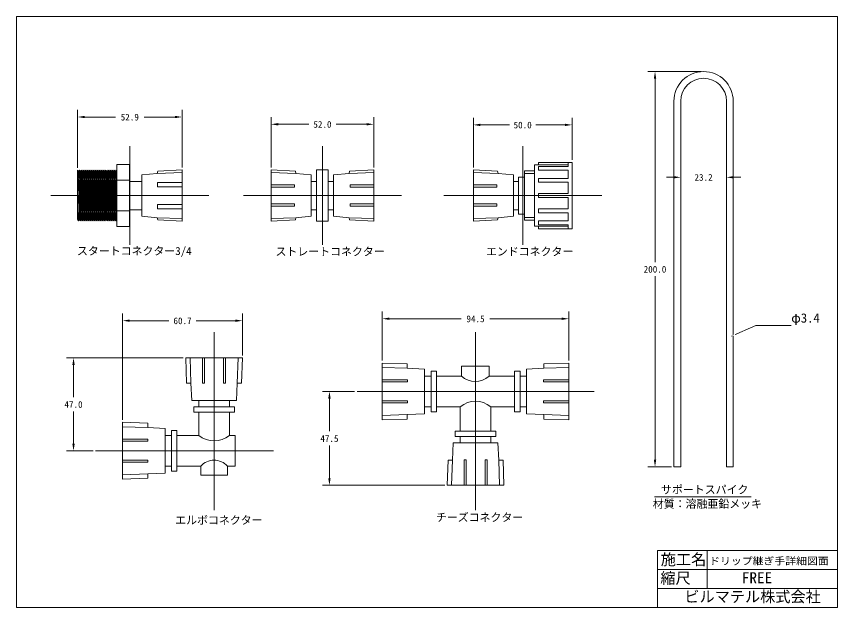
# Model space of a CAD drawing. Units: millimetres on the paper. Extents: x -208 to 208, y -150 to 150.
import ezdxf
from ezdxf.enums import TextEntityAlignment as Align

# ---------------------------------------------------------------- set-up
doc = ezdxf.new("R2010")
doc.units = ezdxf.units.MM
for name, color, linetype, lineweight in [('0-0_0', 7, 'Continuous', 18), ('0-6_TEXT', 7, 'Continuous', 18), ('0-7_継ぎ手', 5, 'Continuous', 18), ('0-8_寸法', 7, 'Continuous', 18), ('0-9_補助線', 2, 'Continuous', 18)]:
    doc.layers.add(name, color=color, linetype=linetype, lineweight=lineweight)
doc.styles.add('ＭＳ ゴシック', font='')
doc.styles.get('ＭＳ ゴシック').set_extended_font_data('MS Gothic')

msp = doc.modelspace()

# ---------------------------------------------------------------- linework, layer by layer
at = {"layer": '0-0_0'}
for p, q in [((207.9, -149.58), (207.9, 149.58)), ((116.7, -120.78), (207.9, -120.78)), ((116.7, -149.58), (116.7, -120.78)), ((141.9, -139.98), (141.9, -120.78)), ((116.7, -130.38), (207.9, -130.38)), ((116.7, -139.98), (207.9, -139.98)), ((-207.9, -149.58), (207.9, -149.58))]:
    msp.add_line(p, q, dxfattribs=at)
msp.add_lwpolyline([(207.9, 149.58), (-207.9, 149.58), (-207.9, -149.58)], dxfattribs=at)
at = {"layer": '0-6_TEXT'}
msp.add_line((115.183, -93.484), (164.14, -93.484), dxfattribs=at)
at = {"layer": '0-7_継ぎ手'}
for p, q in [((125.052, -78.311), (125.052, 106.689)), ((128.452, -78.311), (128.452, 106.689)), ((151.652, -78.311), (151.652, 106.689)), ((73.428, 75.723), (56.489, 75.723)), ((56.489, 75.723), (56.489, 74.442)), ((71.417, 73.679), (71.417, 75.723)), ((73.428, 75.723), (73.428, 42.136)), ((-176.94, 71.734), (-176.94, 46.954)), ((-176.536, 70.905), (-176.94, 71.734)), ((-176.94, 51.59), (-176.536, 70.905)), ((-176.036, 71.734), (-176.536, 70.905)), ((-176.036, 46.954), (-175.536, 70.905)), ((-175.536, 46.125), (-175.036, 71.734)), ((-175.036, 46.954), (-174.536, 70.905)), ((-174.036, 71.734), (-174.536, 46.125)), ((-174.036, 46.954), (-173.536, 70.905)), ((-173.036, 71.734), (-173.536, 46.125)), ((-173.036, 46.954), (-172.536, 70.905)), ((-172.036, 71.734), (-172.536, 46.125)), ((-172.036, 46.954), (-171.536, 70.905)), ((-171.036, 71.734), (-171.536, 70.905)), ((-171.036, 71.734), (-171.536, 46.125)), ((-171.036, 46.954), (-170.536, 70.905)), ((-170.536, 46.125), (-170.036, 71.734)), ((-170.036, 46.954), (-169.536, 70.905)), ((-169.036, 71.734), (-169.536, 46.125)), ((-169.036, 46.954), (-168.536, 70.905)), ((-168.036, 71.734), (-168.536, 46.125)), ((-168.036, 46.954), (-167.536, 70.905)), ((-167.036, 71.734), (-167.536, 46.125)), ((-167.036, 46.954), (-166.536, 70.905)), ((-166.036, 71.734), (-166.536, 46.125)), ((-166.036, 46.954), (-165.536, 70.905)), ((-165.536, 46.125), (-165.036, 71.734)), ((-165.036, 46.954), (-164.536, 70.905)), ((-164.036, 71.734), (-164.536, 46.125)), ((-164.036, 46.954), (-163.536, 70.905)), ((-163.036, 71.734), (-163.536, 46.125)), ((-163.036, 46.954), (-162.536, 70.905)), ((-162.036, 71.734), (-162.536, 46.125)), ((-162.036, 46.954), (-161.536, 70.905)), ((-161.036, 71.734), (-161.536, 46.125)), ((-161.036, 46.954), (-160.536, 70.905)), ((-160.536, 46.125), (-160.036, 71.734)), ((-160.036, 46.954), (-159.536, 70.905)), ((-159.036, 71.734), (-159.536, 46.125)), ((-159.036, 46.954), (-158.536, 70.905)), ((-158.036, 71.734), (-158.536, 46.125)), ((-158.036, 46.954), (-157.536, 70.905)), ((-157.536, 70.905), (-157.036, 71.734)), ((-157.536, 46.125), (-157.036, 71.734)), ((-157.036, 74.594), (-157.036, 43.265)), ((-157.036, 74.594), (-150.564, 74.594)), ((-150.564, 74.594), (-150.564, 43.265)), ((-136.597, 70.144), (-136.332, 71.267)), ((-124.04, 71.916), (-136.332, 71.267)), ((-124.04, 71.916), (-124.04, 45.943)), ((-78.933, 71.916), (-78.933, 45.943)), ((-78.933, 71.916), (-66.64, 71.267)), ((-66.376, 70.144), (-66.64, 71.267)), ((-55.875, 71.927), (-55.875, 45.931)), ((-55.875, 71.927), (-49.997, 71.927)), ((-49.997, 71.927), (-49.997, 45.931)), ((-39.496, 70.144), (-39.231, 71.267)), ((-26.939, 71.916), (-39.231, 71.267)), ((-26.939, 71.916), (-26.939, 45.943)), ((23.467, 71.916), (23.467, 45.943)), ((23.467, 71.916), (35.759, 71.267)), ((36.024, 70.144), (35.759, 71.267)), ((49.339, 71.371), (49.339, 46.488)), ((49.339, 71.371), (54.414, 71.371)), ((54.414, 74.442), (54.414, 43.417)), ((71.417, 74.442), (54.414, 74.442)), ((56.434, 73.679), (56.434, 71.732)), ((71.417, 73.679), (56.434, 73.679)), ((71.417, 71.732), (56.434, 71.732)), ((71.417, 67.645), (71.417, 71.732)), ((-157.036, 66.71), (-150.564, 66.71)), ((-136.597, 70.144), (-144.377, 69.422)), ((-144.377, 69.422), (-144.377, 48.437)), ((-136.597, 70.144), (-124.04, 70.52)), ((-124.174, 70.52), (-124.04, 70.52)), ((-78.798, 70.52), (-78.933, 70.52)), ((-66.376, 70.144), (-78.933, 70.52)), ((-66.376, 70.144), (-58.595, 69.422)), ((-58.595, 69.422), (-58.595, 48.437)), ((-39.496, 70.144), (-47.276, 69.422)), ((-47.276, 69.422), (-47.276, 48.437)), ((-39.496, 70.144), (-26.939, 70.52)), ((-27.073, 70.52), (-26.939, 70.52)), ((23.601, 70.52), (23.467, 70.52)), ((36.024, 70.144), (23.467, 70.52)), ((36.024, 70.144), (43.804, 69.422)), ((43.804, 69.422), (43.804, 48.437)), ((46.366, 68.301), (49.339, 68.301)), ((49.339, 70.087), (54.414, 70.087)), ((56.434, 67.645), (56.434, 65.698)), ((71.417, 67.645), (56.434, 67.645)), ((-150.564, 66.125), (-144.377, 66.125)), ((-136.513, 65.595), (-136.513, 63.394)), ((-124.04, 65.595), (-136.513, 65.595)), ((-124.04, 63.394), (-136.513, 63.394)), ((-78.933, 64.273), (-67.019, 64.273)), ((-78.933, 63.173), (-67.019, 63.173)), ((-67.019, 63.173), (-67.019, 64.273)), ((-55.875, 66.125), (-58.595, 66.125)), ((-47.276, 66.125), (-49.997, 66.125)), ((-26.939, 64.273), (-38.852, 64.273)), ((-38.852, 63.173), (-38.852, 64.273)), ((-26.939, 63.173), (-38.852, 63.173)), ((23.467, 64.273), (35.38, 64.273)), ((23.467, 63.173), (35.38, 63.173)), ((35.38, 63.173), (35.38, 64.273)), ((46.366, 66.125), (43.804, 66.125)), ((71.417, 65.698), (56.434, 65.698)), ((71.417, 59.903), (71.417, 65.698)), ((56.434, 59.903), (56.434, 57.956)), ((71.417, 59.903), (56.434, 59.903)), ((-124.04, 54.465), (-136.513, 54.465)), ((-136.513, 52.264), (-136.513, 54.465)), ((-26.939, 54.686), (-38.852, 54.686)), ((-38.852, 54.686), (-38.852, 53.586)), ((23.467, 54.686), (35.38, 54.686)), ((35.38, 54.686), (35.38, 53.586)), ((71.417, 57.956), (56.434, 57.956)), ((71.417, 57.956), (71.417, 52.161)), ((-157.036, 51.148), (-150.564, 51.148)), ((-150.564, 51.734), (-144.377, 51.734)), ((-124.04, 52.264), (-136.513, 52.264)), ((-78.933, 53.586), (-67.019, 53.586)), ((-55.875, 51.734), (-58.595, 51.734)), ((-47.276, 51.734), (-49.997, 51.734)), ((-26.939, 53.586), (-38.852, 53.586)), ((23.467, 53.586), (35.38, 53.586)), ((46.366, 51.734), (43.804, 51.734)), ((71.417, 52.161), (56.434, 52.161)), ((56.434, 50.214), (56.434, 52.161)), ((71.417, 50.214), (56.434, 50.214)), ((71.417, 50.214), (71.417, 46.127)), ((-176.036, 46.954), (-176.536, 46.125)), ((-171.036, 46.954), (-171.536, 46.125)), ((-157.536, 46.125), (-157.036, 46.954)), ((-136.597, 47.715), (-144.377, 48.437)), ((-136.597, 47.715), (-124.04, 47.339)), ((-136.597, 47.715), (-136.332, 46.592)), ((-124.04, 45.943), (-136.332, 46.592)), ((-124.174, 47.339), (-124.04, 47.339)), ((-66.376, 47.715), (-78.933, 47.339)), ((-78.798, 47.339), (-78.933, 47.339)), ((-78.933, 45.943), (-66.64, 46.592)), ((-66.376, 47.715), (-66.64, 46.592)), ((-66.376, 47.715), (-58.595, 48.437)), ((-55.875, 45.931), (-49.997, 45.931)), ((-39.496, 47.715), (-47.276, 48.437)), ((-39.496, 47.715), (-26.939, 47.339)), ((-39.496, 47.715), (-39.231, 46.592)), ((-26.939, 45.943), (-39.231, 46.592)), ((-27.073, 47.339), (-26.939, 47.339)), ((36.024, 47.715), (23.467, 47.339)), ((23.601, 47.339), (23.467, 47.339)), ((23.467, 45.943), (35.759, 46.592)), ((36.024, 47.715), (35.759, 46.592)), ((36.024, 47.715), (43.804, 48.437)), ((49.339, 47.772), (54.414, 47.772)), ((49.339, 46.488), (54.414, 46.488)), ((71.417, 46.127), (56.434, 46.127)), ((56.434, 44.18), (56.434, 46.127)), ((-157.036, 43.265), (-150.564, 43.265)), ((71.417, 43.417), (54.414, 43.417)), ((71.417, 44.18), (56.434, 44.18)), ((56.489, 42.136), (56.489, 43.417)), ((73.428, 42.136), (56.489, 42.136)), ((71.417, 44.18), (71.417, 42.136)), ((-119.962, -23.239), (-119.527, -35.94)), ((-113.628, -23.239), (-113.628, -36.085)), ((-112.635, -23.239), (-112.635, -36.085)), ((-102.975, -23.239), (-102.975, -36.085)), ((-101.982, -23.239), (-101.982, -36.085)), ((-95.649, -23.239), (-96.084, -35.94)), ((-93.427, -23.239), (-93.862, -35.94)), ((-22.668, -25.832), (-9.967, -26.267)), ((-22.668, -25.832), (-22.668, -54.589)), ((-22.668, -28.054), (-9.967, -28.489)), ((-9.967, -28.489), (-9.967, -26.267)), ((-1.187, -28.887), (-9.967, -28.489)), ((-1.187, -51.533), (-1.187, -28.887)), ((17.507, -27.426), (17.507, -32.473)), ((31.417, -27.426), (17.507, -27.426)), ((31.417, -27.426), (31.417, -32.473)), ((50.352, -28.887), (59.132, -28.489)), ((50.352, -51.533), (50.352, -28.887)), ((71.832, -25.832), (59.132, -26.267)), ((59.132, -28.489), (59.132, -26.267)), ((71.832, -28.054), (59.132, -28.489)), ((71.832, -25.832), (71.832, -54.589)), ((-1.187, -32.473), (2.048, -32.473)), ((2.048, -29.931), (4.786, -29.931)), ((2.048, -29.931), (2.048, -50.49)), ((4.786, -29.931), (4.786, -50.49)), ((4.786, -32.473), (17.507, -32.473)), ((31.417, -32.473), (44.379, -32.473)), ((44.379, -29.931), (44.379, -50.49)), ((47.117, -29.931), (44.379, -29.931)), ((47.117, -29.931), (47.117, -50.49)), ((50.352, -32.473), (47.117, -32.473)), ((-119.527, -35.94), (-121.749, -35.94)), ((-119.128, -44.72), (-119.527, -35.94)), ((-113.628, -36.085), (-112.635, -36.085)), ((-101.982, -36.085), (-102.975, -36.085)), ((-96.482, -44.72), (-96.084, -35.94)), ((-96.084, -35.94), (-93.862, -35.94)), ((-22.668, -34.387), (-9.822, -34.387)), ((-22.668, -35.381), (-9.822, -35.381)), ((-9.822, -34.387), (-9.822, -35.381)), ((71.832, -34.387), (58.987, -34.387)), ((58.987, -34.387), (58.987, -35.381)), ((71.832, -35.381), (58.987, -35.381)), ((-119.128, -44.72), (-96.482, -44.72)), ((-115.542, -44.72), (-115.542, -47.955)), ((-100.068, -44.72), (-100.068, -47.955)), ((-22.668, -45.04), (-9.822, -45.04)), ((-9.822, -46.034), (-9.822, -45.04)), ((71.832, -45.04), (58.987, -45.04)), ((58.987, -46.034), (58.987, -45.04)), ((-118.084, -47.955), (-118.084, -50.693)), ((-97.526, -47.955), (-118.084, -47.955)), ((-97.526, -47.955), (-97.526, -50.693)), ((-22.668, -46.034), (-9.822, -46.034)), ((-1.187, -47.948), (2.048, -47.948)), ((4.786, -47.948), (16.845, -47.948)), ((16.845, -60.262), (16.845, -47.948)), ((32.32, -47.948), (44.379, -47.948)), ((32.32, -60.262), (32.32, -47.948)), ((50.352, -47.948), (47.117, -47.948)), ((71.832, -46.034), (58.987, -46.034)), ((-97.526, -50.693), (-118.084, -50.693)), ((-115.542, -50.693), (-115.542, -62.473)), ((-100.068, -50.693), (-100.068, -62.473)), ((-22.668, -52.367), (-9.967, -51.932)), ((-1.187, -51.533), (-9.967, -51.932)), ((-9.967, -51.932), (-9.967, -54.154)), ((2.048, -50.49), (4.786, -50.49)), ((47.117, -50.49), (44.379, -50.49)), ((71.832, -52.367), (59.132, -51.932)), ((-154.124, -55.832), (-141.424, -56.267)), ((-154.124, -55.832), (-154.124, -84.589)), ((-154.124, -58.054), (-141.424, -58.489)), ((-22.668, -54.589), (-9.967, -54.154)), ((71.832, -54.589), (59.132, -54.154)), ((-129.408, -59.931), (-129.408, -80.49)), ((-129.408, -59.931), (-126.671, -59.931)), ((-126.671, -59.931), (-126.671, -80.49)), ((14.303, -60.262), (34.862, -60.262)), ((14.303, -62.999), (14.303, -60.262)), ((-154.124, -64.387), (-141.278, -64.387)), ((-154.124, -65.381), (-141.278, -65.381)), ((-141.278, -64.387), (-141.278, -65.381)), ((-132.643, -62.473), (-129.408, -62.473)), ((-126.671, -62.473), (-115.542, -62.473)), ((-100.068, -62.473), (-97.127, -62.473)), ((-97.127, -77.948), (-97.127, -62.473)), ((35.906, -66.234), (13.259, -66.234)), ((16.845, -66.234), (16.845, -62.999)), ((32.32, -66.234), (32.32, -62.999)), ((35.906, -66.234), (36.304, -75.015)), ((-154.124, -75.04), (-141.278, -75.04)), ((-154.124, -76.034), (-141.278, -76.034)), ((-141.278, -76.034), (-141.278, -75.04)), ((-132.643, -77.948), (-129.408, -77.948)), ((-126.671, -77.948), (-114.589, -77.948)), ((-114.589, -77.948), (-114.589, -82.499)), ((-101.022, -77.948), (-97.127, -77.948)), ((-101.022, -77.948), (-101.022, -82.499)), ((10.204, -87.715), (10.639, -75.015)), ((12.426, -87.715), (12.861, -75.015)), ((18.759, -87.715), (18.759, -74.869)), ((18.759, -74.869), (19.753, -74.869)), ((19.753, -87.715), (19.753, -74.869)), ((29.412, -87.715), (29.412, -74.869)), ((30.406, -74.869), (29.412, -74.869)), ((30.406, -87.715), (30.406, -74.869)), ((36.739, -87.715), (36.304, -75.015)), ((36.304, -75.015), (38.526, -75.015)), ((38.961, -87.715), (38.526, -75.015)), ((125.052, -78.311), (128.452, -78.311)), ((-154.124, -82.367), (-141.424, -81.932)), ((-132.643, -81.533), (-141.424, -81.932)), ((-141.424, -81.932), (-141.424, -84.154)), ((-129.408, -80.49), (-126.671, -80.49)), ((-101.022, -82.499), (-114.589, -82.499)), ((-154.124, -84.589), (-141.424, -84.154)), ((10.204, -87.715), (38.961, -87.715))]:
    msp.add_line(p, q, dxfattribs=at)
for points in [[(151.652, -78.311), (155.052, -78.311), (155.052, 106.689)], [(-176.036, 71.734), (-176.536, 46.125), (-176.94, 46.954)], [(-171.536, 70.905), (-172.036, 71.734), (-172.536, 70.905), (-173.036, 71.734), (-173.536, 70.905), (-174.036, 71.734), (-174.536, 70.905), (-175.036, 71.734), (-175.536, 70.905), (-176.036, 71.734)], [(-157.536, 70.905), (-158.036, 71.734), (-158.536, 70.905), (-159.036, 71.734), (-159.536, 70.905), (-160.036, 71.734), (-160.536, 70.905), (-161.036, 71.734), (-161.536, 70.905), (-162.036, 71.734), (-162.536, 70.905), (-163.036, 71.734), (-163.536, 70.905), (-164.036, 71.734), (-164.536, 70.905), (-165.036, 71.734), (-165.536, 70.905), (-166.036, 71.734), (-166.536, 70.905), (-167.036, 71.734), (-167.536, 70.905), (-168.036, 71.734), (-168.536, 70.905), (-169.036, 71.734), (-169.536, 70.905), (-170.036, 71.734), (-170.536, 70.905), (-171.036, 71.734)], [(46.366, 68.301), (46.366, 49.557), (49.339, 49.557)], [(-78.933, 54.686), (-67.019, 54.686), (-67.019, 53.586)], [(-171.536, 46.125), (-172.036, 46.954), (-172.536, 46.125), (-173.036, 46.954), (-173.536, 46.125), (-174.036, 46.954), (-174.536, 46.125), (-175.036, 46.954), (-175.536, 46.125), (-176.036, 46.954)], [(-160.036, 46.954), (-160.536, 46.125), (-161.036, 46.954), (-161.536, 46.125), (-162.036, 46.954), (-162.536, 46.125), (-163.036, 46.954), (-163.536, 46.125), (-164.036, 46.954), (-164.536, 46.125), (-165.036, 46.954), (-165.536, 46.125), (-166.036, 46.954), (-166.536, 46.125), (-167.036, 46.954), (-167.536, 46.125), (-168.036, 46.954), (-168.536, 46.125), (-169.036, 46.954), (-169.536, 46.125), (-170.036, 46.954), (-170.536, 46.125), (-171.036, 46.954)], [(-157.536, 46.125), (-158.036, 46.954), (-158.536, 46.125), (-159.036, 46.954), (-159.536, 46.125), (-160.036, 46.954)], [(-93.427, -23.239), (-122.184, -23.239), (-121.749, -35.94)], [(50.352, -51.533), (59.132, -51.932), (59.132, -54.154)], [(-132.643, -81.533), (-132.643, -58.888), (-141.424, -58.489), (-141.424, -56.267)], [(14.303, -62.999), (34.862, -62.999), (34.862, -60.262)], [(13.259, -66.234), (12.861, -75.015), (10.639, -75.015)]]:
    msp.add_lwpolyline(points, dxfattribs=at)
for centre, radius, start, end in [((140.052, 106.689), 15, 0, 180), ((140.052, 106.689), 11.6, 0, 180), ((24.462, -24.932), 10.259, 227.314, 312.686), ((24.582, -57.371), 12.193, 50.613, 129.387), ((-107.805, -53.068), 12.179, 230.557, 309.443), ((-107.805, -84.23), 9.246, 42.803, 137.197), ((-107.805, -84.23), 9.246, 42.803, 137.197)]:
    msp.add_arc(centre, radius, start, end, dxfattribs=at)
at = {"layer": '0-8_寸法'}
for p, q in [((138.802, 121.689), (111.868, 121.689)), ((115.469, 118.089), (115.469, 25.289)), ((-176.94, 72.984), (-176.94, 102.281)), ((-124.04, 73.166), (-124.04, 102.281)), ((-173.34, 98.681), (-157.69, 98.681)), ((-127.64, 98.681), (-143.29, 98.681)), ((-78.933, 73.166), (-78.933, 98.603)), ((-26.939, 73.166), (-26.939, 98.603)), ((23.467, 73.166), (23.467, 98.28)), ((73.428, 76.973), (73.428, 98.28)), ((-75.333, 95.003), (-59.836, 95.003)), ((-30.539, 95.003), (-46.036, 95.003)), ((27.067, 94.68), (41.847, 94.68)), ((69.828, 94.68), (55.047, 94.68)), ((124.852, 68.178), (121.252, 68.178)), ((128.452, 69.689), (128.452, 64.578)), ((151.652, 69.689), (151.652, 64.578)), ((155.252, 68.178), (158.852, 68.178)), ((115.469, -74.711), (115.469, 18.089)), ((-22.668, -24.582), (-22.668, 0.193)), ((71.832, -24.582), (71.832, 0.193)), ((-154.124, -54.582), (-154.124, -0.795)), ((-93.427, -21.989), (-93.427, -0.795)), ((-19.067, -3.407), (17.383, -3.407)), ((68.233, -3.407), (31.782, -3.407)), ((-150.524, -4.396), (-130.675, -4.396)), ((-97.027, -4.396), (-116.875, -4.396)), ((-123.434, -23.239), (-182.58, -23.239)), ((-178.98, -26.839), (-178.98, -43.125)), ((-36.667, -40.21), (-52.996, -40.21)), ((-49.396, -43.81), (-49.396, -60.363)), ((-178.98, -66.61), (-178.98, -50.325)), ((-169.055, -70.21), (-182.58, -70.21)), ((-49.396, -84.115), (-49.396, -67.563)), ((123.802, -78.311), (111.868, -78.311)), ((8.954, -87.715), (-52.996, -87.715))]:
    msp.add_line(p, q, dxfattribs=at)
msp.add_lwpolyline([(154.143, -12.232), (166.513, -6.792), (184.431, -6.792)], dxfattribs=at)
for points in [[(114.868, 118.089), (115.469, 121.689), (116.069, 118.089)], [(-173.34, 99.281), (-176.94, 98.681), (-173.34, 98.081)], [(-173.34, 99.281), (-173.34, 99.281), (-173.34, 99.281)], [(-127.64, 99.281), (-124.04, 98.681), (-127.64, 98.081)], [(-75.333, 95.603), (-78.933, 95.003), (-75.333, 94.403)], [(-30.539, 95.603), (-26.939, 95.003), (-30.539, 94.403)], [(27.067, 95.28), (23.467, 94.68), (27.067, 94.08)], [(69.828, 95.28), (73.428, 94.68), (69.828, 94.08)], [(124.852, 68.778), (128.452, 68.178), (124.852, 67.578)], [(155.252, 68.778), (151.652, 68.178), (155.252, 67.578)], [(-150.524, -3.796), (-154.124, -4.396), (-150.524, -4.995)], [(-97.027, -3.796), (-93.427, -4.396), (-97.027, -4.995)], [(-19.067, -2.807), (-22.668, -3.407), (-19.067, -4.007)], [(68.233, -2.807), (71.832, -3.407), (68.233, -4.007)], [(-179.58, -26.839), (-178.98, -23.239), (-178.38, -26.839)], [(-49.996, -43.81), (-49.396, -40.21), (-48.796, -43.81)], [(-179.58, -66.61), (-178.98, -70.21), (-178.38, -66.61)], [(114.868, -74.711), (115.469, -78.311), (116.069, -74.711)], [(-49.996, -84.115), (-49.396, -87.715), (-48.796, -84.115)]]:
    msp.add_solid(points, dxfattribs=at)
at = {"layer": '0-9_補助線'}
for p, q in [((-150.49, 83.929), (-150.49, 33.929)), ((-52.936, 83.929), (-52.936, 33.929)), ((48.447, 83.929), (48.447, 33.929)), ((-190.49, 58.929), (-110.49, 58.929)), ((-92.936, 58.929), (-12.936, 58.929)), ((8.447, 58.929), (88.447, 58.929)), ((-107.805, -10.21), (-107.805, -100.21)), ((24.582, -10.21), (24.582, -100.21)), ((-35.417, -40.21), (84.582, -40.21)), ((-167.805, -70.21), (-77.805, -70.21))]:
    msp.add_line(p, q, dxfattribs=at)

# ---------------------------------------------------------------- texts
at = {"layer": '0-6_TEXT', "style": 'ＭＳ ゴシック'}
for s, height, p in [('スタートコネクター3/4', 4.054, (-177.233, 27.63)), ('ストレートコネクター', 4.054, (-76.715, 27.322)), ('エンドコネクター', 4.054, (29.852, 27.322)), ('サポートスパイク', 4.054, (118.513, -93.162)), ('材質：溶融亜鉛メッキ', 4.054, (114.345, -100.342)), ('エルボコネクター', 4.054, (-127.507, -108.61)), ('チーズコネクター', 4.054, (4.495, -107.174)), ('施工名', 5.63, (118.371, -129.762)), ('縮尺', 5.63, (118.171, -139.187)), ('FREE', 5.63, (159.431, -139)), ('ビルマテル株式会社', 5.63, (130.3, -148.548))]:
    msp.add_text(s, height=height, dxfattribs=at).set_placement(p, align=Align.BOTTOM_LEFT)
at = {"layer": '0-6_TEXT', "color": 3, "style": 'ＭＳ ゴシック', "width": 1.1}
msp.add_text('ドリップ継ぎ手詳細図面', height=3.666, dxfattribs=at).set_placement((142.892, -128.961), align=Align.BOTTOM_LEFT)
at = {"layer": '0-8_寸法', "style": 'ＭＳ ゴシック'}
for s, height, p in [('52.9', 3.378, (-155.098, 95.916)), ('52.0', 3.378, (-57.544, 92.239)), ('50.0', 3.378, (43.839, 91.915)), ('23.2', 3.378, (135.444, 65.414)), ('200.0', 3.378, (109.709, 18.925)), ('60.7', 3.378, (-128.383, -7.16)), ('94.5', 3.378, (19.974, -6.172)), ('φ3.4', 4.692, (184.431, -6.792)), ('47.0', 3.378, (-183.588, -49.49)), ('47.5', 3.378, (-54.004, -66.728))]:
    msp.add_text(s, height=height, dxfattribs=at).set_placement(p, align=Align.BOTTOM_LEFT)

# ---------------------------------------------------------------- next in the draw order: wipeouts: each hides what was drawn before it
msp.add_wipeout([(155.806, -11.121), (156.086, -11.757), (154.143, -12.232), (154.143, -12.232)])

doc.saveas('drawing.dxf')
